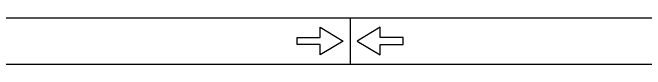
# Model space of a CAD drawing. Extents: x 0 to 5945, y 0 to 4205.
# Drawn here: x 685 to 1369, y 0 to 50 of the extents above; entities that cross this region are included whole.
import ezdxf

# ---------------------------------------------------------------- set-up
doc = ezdxf.new("R2010")
doc.units = 0
doc.header["$MEASUREMENT"] = 0
doc.layers.add('MTH-179', color=1, linetype='CONTINUOUS')
doc.layers.add('MTH-MARGEM', color=5, linetype='CONTINUOUS')

msp = doc.modelspace()

# ---------------------------------------------------------------- linework, layer by layer
at = {"layer": 'MTH-179', "linetype": 'Continuous'}
for p, q in [((1050, 50), (1050, 0)), ((0, 0), (5945, 0))]:
    msp.add_line(p, q, dxfattribs=at)
for points in [[(1042.499268, 25), (1017.499268, 10), (1017.499268, 21.25), (992.499268, 21.25), (992.499268, 28.75), (1017.499268, 28.75), (1017.499268, 40), (1042.499268, 25)], [(1057.499268, 25), (1082.499268, 10), (1082.499268, 21.25), (1107.499268, 21.25), (1107.499268, 28.75), (1082.499268, 28.75), (1082.499268, 40), (1057.499268, 25)]]:
    msp.add_lwpolyline(points, dxfattribs=at)
at = {"layer": 'MTH-MARGEM', "linetype": 'Continuous'}
msp.add_line((175, 50), (5895, 50), dxfattribs=at)

doc.saveas('drawing.dxf')
